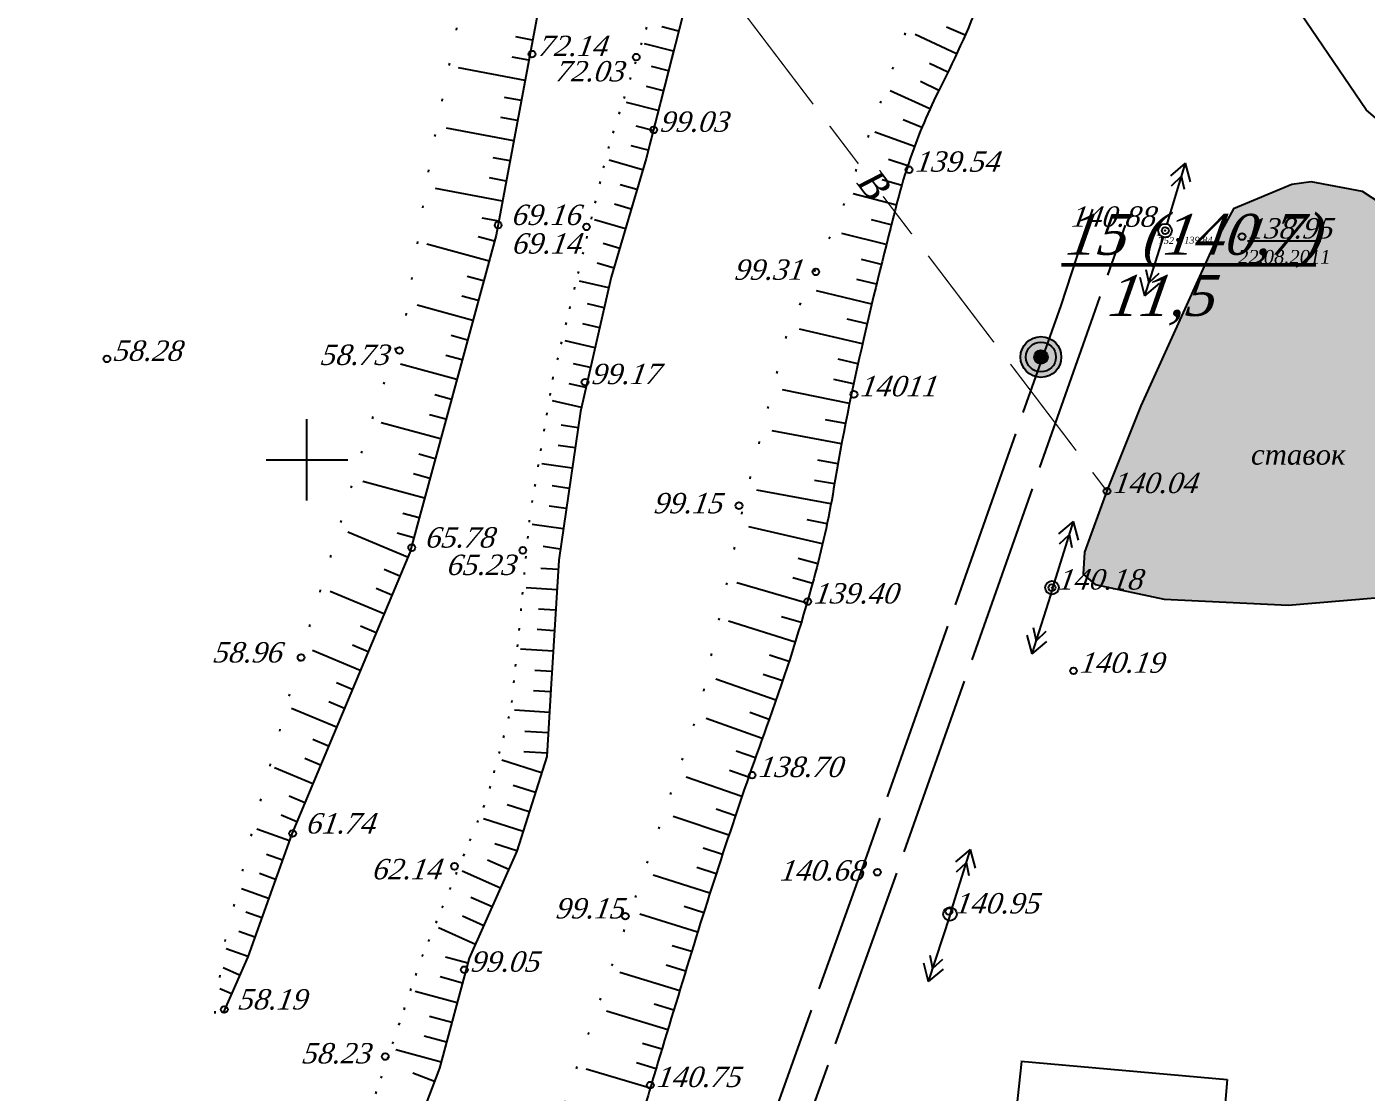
# Model space of a CAD drawing. Header units: millimetres. Extents: x 1400 to 7029, y -1119 to 1612.
# Drawn here: x 3238.3 to 3297.4, y 1324.9 to 1371.9 of the extents above; entities that cross this region are included whole.
import ezdxf
from ezdxf.enums import TextEntityAlignment as Align

# ---------------------------------------------------------------- set-up
doc = ezdxf.new("R2010")
doc.units = ezdxf.units.MM
doc.set_wipeout_variables(frame=1)
for name, pattern in [('ADOT1', [1.6, 0.1, -1.5]), ('AHIDDEN2', [3, 1.5, -1.5]), ('AHIDDEN5', [9, 8, -1])]:
    doc.linetypes.add(name, pattern=pattern)
for name, color, linetype in [('01_Горизонт_58', 7, 'Continuous'), ('01_Горизонт_72', 7, 'Continuous'), ('01_Горизонт_86', 7, 'Continuous'), ('01_Завод', 7, 'Continuous'), ('02_Горизонт_100', 7, 'Continuous'), ('02_Горизонт_112', 7, 'Continuous'), ('NOMERA', 7, 'Continuous'), ('авт_дор', 7, 'Continuous'), ('ВЫСОТЫ', 7, 'Continuous'), ('кресты', 7, 'Continuous'), ('НАДЗЕМКА', 7, 'Continuous'), ('НОМЕРА', 7, 'Continuous'), ('ПИКЕТЫ', 7, 'Continuous'), ('РАСТИТ', 7, 'Continuous'), ('РЕЛЬЕФ', 7, 'Continuous'), ('Скважины', 7, 'Continuous'), ('СІТУАЦІЯ', 7, 'Continuous'), ('ТОЧКИ', 7, 'Continuous'), ('ТРУБОПР', 7, 'Continuous')]:
    doc.layers.add(name, color=color, linetype=linetype)
doc.styles.add('grad', font='timesi.ttf')
doc.styles.add('russ', font='timesi.ttf')
doc.styles.add('universw', font='timesi.ttf', dxfattribs={"oblique": 10})

# ---------------------------------------------------------------- blocks, each defined once
blk = doc.blocks.new('A$C29341465')
at = {"color": 0, "linetype": 'ByBlock', "lineweight": -2}
for p, q in [((0.5, 1.25), (0, 1.25)), ((1.24, 2), (1.24, 2.5)), ((1.24, 0.5), (1.24, 0)), ((2, 1.25), (2.5, 1.25))]:
    blk.add_line(p, q, dxfattribs=at)
blk.add_circle((1.24, 1.25), 0.75, dxfattribs=at)
blk = doc.blocks.new('point_s')
at = {"color": 0, "xscale": 0.2, "yscale": 0.2, "zscale": 0.2}
blk.add_blockref('A$C29341465', (-0.25, -0.25), dxfattribs=at)
at = {"layer": 'NOMERA', "color": 1, "style": 'russ'}
blk.add_attdef('NN', text='', height=1, dxfattribs=at).set_placement((-2.16, 0.35), align=Align.BOTTOM_CENTER)
at = {"layer": 'ВЫСОТЫ', "color": 1, "style": 'russ'}
blk.add_attdef('H_VER', (0.88, -0.52), '', height=1, dxfattribs=at)
at = {"layer": 'ВЫСОТЫ', "color": 0, "style": 'russ'}
blk.add_attdef('H_ZEM', (1.19, -1.98), '', height=1, dxfattribs=at)
at = {"layer": 'НОМЕРА', "color": 1, "linetype": 'Continuous', "style": 'russ'}
blk.add_attdef('NAZV', text='', height=1, dxfattribs=at).set_placement((-0.62, -0.07), align=Align.MIDDLE_RIGHT)
at = {"layer": 'ТОЧКИ', "style": 'russ'}
for tag, p in [('T_ST--T_OR', (-0.02, -4.67)), ('H_ST-I-Z', (-0.02, -7.21)), ('S-G_UG-V_UG-V', (0.02, -9.54))]:
    blk.add_attdef(tag, text='', height=1, dxfattribs=at).set_placement(p, align=Align.CENTER)
blk = doc.blocks.new('108')
at = {"color": 0, "linetype": 'Continuous', "lineweight": 0}
blk.add_wipeout([(0.506, -0.115), (0.515, -0.061), (0.519, -0.007), (0.517, 0.047), (0.509, 0.101), (0.496, 0.154), (0.477, 0.205), (0.453, 0.253), (0.424, 0.299), (0.39, 0.342), (0.352, 0.381), (0.31, 0.416), (0.265, 0.446), (0.217, 0.471), (0.166, 0.491), (0.114, 0.506), (0.06, 0.515), (0.006, 0.519), (-0.048, 0.517), (-0.102, 0.509), (-0.155, 0.496), (-0.206, 0.477), (-0.255, 0.453), (-0.301, 0.424), (-0.343, 0.39), (-0.382, 0.352), (-0.417, 0.31), (-0.447, 0.265), (-0.472, 0.217), (-0.493, 0.166), (-0.507, 0.114), (-0.517, 0.06), (-0.52, 0.006), (-0.518, -0.048), (-0.51, -0.102), (-0.497, -0.155), (-0.478, -0.206), (-0.454, -0.255), (-0.425, -0.301), (-0.391, -0.343), (-0.353, -0.382), (-0.311, -0.417), (-0.266, -0.447), (-0.218, -0.472), (-0.167, -0.493), (-0.115, -0.507), (-0.061, -0.517), (-0.007, -0.52), (0.047, -0.518), (0.101, -0.51), (0.154, -0.497), (0.205, -0.478), (0.253, -0.454), (0.299, -0.425), (0.342, -0.391), (0.381, -0.353), (0.416, -0.311), (0.446, -0.266), (0.471, -0.218), (0.492, -0.167)], dxfattribs=at)
at = {"linetype": 'Continuous'}
h = blk.add_hatch(color=0, dxfattribs=at)
edge = h.paths.add_edge_path()
edge.add_arc((0, 0), 0.0196, 0, 360)
at = {"color": 0, "linetype": 'Continuous'}
for radius in [0.5, 0.0196]:
    blk.add_circle((0, 0), radius, dxfattribs=at)
blk = doc.blocks.new('115_3')
at = {"color": 0, "linetype": 'Continuous'}
for p, q in [((0, 0), (5.1, 0)), ((3.223, 0.492), (4.098, 0)), ((3.223, -0.492), (4.098, 0)), ((3.907, 0.759), (5.1, 0)), ((3.907, -0.759), (5.1, 0))]:
    blk.add_line(p, q, dxfattribs=at)
blk = doc.blocks.new('A$C1A8735D8')
at = {"layer": 'СІТУАЦІЯ'}
for p, q in [((0, 2.66), (1.16, 13.58)), ((1.03, 13.59), (31.4, 10.93)), ((31.4, 10.93), (30.45, 0)), ((30.45, 0), (0, 2.66))]:
    blk.add_line(p, q, dxfattribs=at)

msp = doc.modelspace()

# ---------------------------------------------------------------- hatches: boundary and pattern name
at = {"layer": 'Скважины', "linetype": 'Continuous', "lineweight": 50}
msp.add_hatch(color=4, dxfattribs=at).paths.add_polyline_path([(3294.1477, 1364.9842), (3291.5676, 1363.9095), (3290.7076, 1362.3511), (3287.4826, 1355.2041), (3285.9768, 1351.456), (3284.9824, 1348.7423), (3284.9287, 1347.775), (3285.4662, 1347.3182), (3288.5031, 1346.6734), (3293.9857, 1346.4047), (3299.0383, 1346.8346), (3302.196, 1347.4813), (3305.2061, 1348.3949), (3305.8242, 1348.5829), (3306.4155, 1357.8257), (3305.311, 1359.0844), (3302.7743, 1361.0617), (3297.2709, 1364.6723), (3294.9921, 1365.1022)])
at = {"layer": 'Скважины', "linetype": 'Continuous'}
for color, points in [(0, [(3283.9648, 1357.3663, 1), (3282.1648, 1357.3663, 1)]), (7, [(3283.3648, 1357.3663, 1), (3282.7648, 1357.3663, 1)])]:
    msp.add_hatch(color=color, dxfattribs=at).paths.add_polyline_path(points)

# ---------------------------------------------------------------- linework, layer by layer
at = {"color": 5, "linetype": 'Continuous', "const_width": 0.06, "flags": 128}
for points in [[(3270.1071, 1372.3497), (3273.0094, 1368.5266)], [(3273.735, 1367.5708), (3275.0047, 1365.8981)], [(3276.0931, 1364.4645), (3277.3629, 1362.7918)]]:
    msp.add_lwpolyline(points, dxfattribs=at)
at = {"layer": '01_Горизонт_58', "color": 0, "linetype": 'Continuous'}
for p, q in [((3260.6199, 1371.3609), (3259.8827, 1371.499)), ((3266.8388, 1370.8746), (3265.5622, 1371.2014)), ((3260.4534, 1370.4719), (3259.7162, 1370.61)), ((3260.2868, 1369.5828), (3257.3473, 1370.1335)), ((3266.6148, 1369.9995), (3265.8701, 1370.1901)), ((3266.3908, 1369.1243), (3265.6461, 1369.3149)), ((3260.1202, 1368.6937), (3259.3831, 1368.8318)), ((3266.1668, 1368.2491), (3264.7608, 1368.609)), ((3259.7871, 1366.9156), (3256.8098, 1367.4734)), ((3259.9537, 1367.8047), (3259.2165, 1367.9428)), ((3265.9427, 1367.3739), (3265.198, 1367.5646)), ((3265.7187, 1366.4988), (3264.974, 1366.6894)), ((3259.6206, 1366.0266), (3258.8834, 1366.1647)), ((3265.4776, 1365.6283), (3263.9985, 1366.0598)), ((3259.454, 1365.1375), (3258.7168, 1365.2756)), ((3259.2874, 1364.2484), (3256.3349, 1364.8016)), ((3265.2245, 1364.761), (3264.4853, 1364.9767)), ((3264.9715, 1363.8938), (3264.2323, 1364.1095)), ((3259.1209, 1363.3594), (3258.3837, 1363.4975)), ((3264.7185, 1363.0266), (3263.3517, 1363.4254)), ((3258.6943, 1361.6027), (3255.9477, 1362.3509)), ((3258.932, 1362.4754), (3258.2084, 1362.6726)), ((3264.4654, 1362.1594), (3263.7262, 1362.3751)), ((3264.2124, 1361.2921), (3263.4731, 1361.5078)), ((3258.4566, 1360.73), (3257.7329, 1360.9271)), ((3263.9864, 1360.4179), (3262.6897, 1360.7158)), ((3258.2188, 1359.8573), (3257.4952, 1360.0544)), ((3257.9811, 1358.9845), (3255.5242, 1359.6538)), ((3263.7841, 1359.5374), (3263.036, 1359.7093)), ((3263.5818, 1358.657), (3262.8337, 1358.8288)), ((3257.7433, 1358.1118), (3257.0197, 1358.3089)), ((3263.3795, 1357.7765), (3262.0588, 1358.0799)), ((3257.5056, 1357.2391), (3256.782, 1357.4362)), ((3257.2679, 1356.3664), (3254.7818, 1357.0436)), ((3263.1772, 1356.8961), (3262.4291, 1357.0679)), ((3257.0301, 1355.4936), (3256.3065, 1355.6908)), ((3262.9749, 1356.0156), (3262.2269, 1356.1875)), ((3262.7726, 1355.1351), (3261.4901, 1355.4298)), ((3256.5546, 1353.7482), (3253.9315, 1354.4628)), ((3256.7924, 1354.6209), (3256.0688, 1354.818)), ((3262.6271, 1354.244), (3261.8717, 1354.3549)), ((3262.496, 1353.3502), (3261.7406, 1353.461)), ((3256.3169, 1352.8755), (3255.5933, 1353.0726)), ((3256.0792, 1352.0028), (3255.3555, 1352.1999)), ((3262.3649, 1352.4564), (3261.028, 1352.6525)), ((3255.8414, 1351.13), (3253.1242, 1351.8702)), ((3262.2337, 1351.5626), (3261.4783, 1351.6734)), ((3255.6037, 1350.2573), (3254.8801, 1350.4544)), ((3262.1026, 1350.6687), (3261.3472, 1350.7796)), ((3261.9714, 1349.7749), (3260.6045, 1349.9755)), ((3255.0994, 1348.5218), (3252.4537, 1349.629)), ((3255.3659, 1349.3846), (3254.6423, 1349.5817)), ((3261.8403, 1348.8811), (3261.0849, 1348.9919)), ((3254.7501, 1347.6874), (3254.0583, 1347.9769)), ((3261.7434, 1347.9837), (3260.9863, 1348.0303)), ((3254.0517, 1346.0186), (3251.6739, 1347.0137)), ((3254.4009, 1346.853), (3253.7091, 1347.1425)), ((3261.6879, 1347.082), (3260.3367, 1347.1652)), ((3261.6324, 1346.1804), (3260.8753, 1346.227)), ((3253.7025, 1345.1842), (3253.0107, 1345.4737)), ((3261.5768, 1345.2787), (3260.8198, 1345.3253)), ((3253.0041, 1343.5154), (3250.8954, 1344.3979)), ((3253.3533, 1344.3498), (3252.6615, 1344.6393)), ((3261.5213, 1344.377), (3260.0863, 1344.4653)), ((3261.4658, 1343.4753), (3260.7087, 1343.5219)), ((3252.6549, 1342.681), (3251.963, 1342.9705)), ((3252.3057, 1341.8466), (3251.6138, 1342.1361)), ((3261.4107, 1342.5736), (3260.6536, 1342.6181)), ((3251.9565, 1341.0122), (3249.9726, 1341.8425)), ((3261.3576, 1341.6718), (3259.8154, 1341.7625)), ((3251.6073, 1340.1778), (3250.9154, 1340.4673)), ((3261.3045, 1340.7699), (3260.2799, 1340.8302)), ((3261.2515, 1339.8681), (3260.2268, 1339.9284)), ((3250.9088, 1338.509), (3249.213, 1339.2187)), ((3251.258, 1339.3434), (3250.5662, 1339.6329)), ((3261.0142, 1339.0002), (3259.259, 1339.5542)), ((3250.5596, 1337.6746), (3249.8678, 1337.9642)), ((3260.7423, 1338.1387), (3259.7629, 1338.4478)), ((3260.4704, 1337.2772), (3259.491, 1337.5863)), ((3250.2104, 1336.8402), (3249.5186, 1337.1298)), ((3260.1985, 1336.4157), (3258.4505, 1336.9674)), ((3249.8769, 1335.9997), (3248.4422, 1336.5146)), ((3259.9266, 1335.5542), (3258.9472, 1335.8633)), ((3249.5713, 1335.1484), (3248.8654, 1335.4017)), ((3259.561, 1334.7282), (3258.6291, 1335.1425)), ((3249.2657, 1334.297), (3248.5598, 1334.5504)), ((3259.194, 1333.9027), (3257.5026, 1334.6547)), ((3248.9602, 1333.4457), (3247.7602, 1333.8764)), ((3258.827, 1333.0772), (3257.8951, 1333.4916)), ((3248.6546, 1332.5943), (3247.9487, 1332.8477)), ((3258.46, 1332.2518), (3257.5281, 1332.6661)), ((3248.3491, 1331.743), (3247.6431, 1331.9963)), ((3258.093, 1331.4263), (3256.4647, 1332.1502)), ((3248.0435, 1330.8916), (3247.0932, 1331.2327)), ((3257.7598, 1330.5888), (3256.767, 1330.8572)), ((3247.681, 1330.0629), (3246.9523, 1330.3826)), ((3257.524, 1329.7167), (3256.5312, 1329.9851)), ((3247.3177, 1329.2346), (3246.8014, 1329.461)), ((3257.2882, 1328.8446), (3255.4306, 1329.3469)), ((3257.0524, 1327.9725), (3256.0596, 1328.241)), ((3256.8167, 1327.1005), (3255.8238, 1327.3689)), ((3256.5809, 1326.2284), (3254.5782, 1326.7699)), ((3256.2862, 1325.3754), (3255.3294, 1325.7399))]:
    msp.add_line(p, q, dxfattribs=at)
at = {"layer": '01_Горизонт_58', "color": 0, "linetype": 'ADOT1', "flags": 128}
msp.add_lwpolyline([(3246.5929, 1328.3785), (3247.0099, 1331.4339), (3248.3724, 1336.9337), (3249.9871, 1342.7861), (3250.5988, 1344.8693), (3253.1649, 1353.4763), (3255.0119, 1359.0825), (3256.1485, 1366.3209), (3257.5748, 1373.3798), (3259.1376, 1380.2633), (3262.4856, 1390.5925), (3263.6223, 1395.2052), (3264.4037, 1399.605), (3264.5457, 1403.0822), (3263.4104, 1406.5944), (3262.2738, 1409.362), (3262.7, 1410.8523), (3263.6946, 1412.2716), (3265.4705, 1413.7618), (3265.9678, 1415.6069), (3264.547, 1416.9552), (3262.4869, 1417.381), (3260.0006, 1417.0972), (3253.8913, 1416.8133), (3252.3995, 1416.3875), (3247.2848, 1415.394), (3244.4259, 1414.6959), (3241.7264, 1415.6185), (3238.7428, 1418.2441), (3236.3986, 1421.2956), (3233.9122, 1426.405), (3232.2784, 1429.4565), (3226.986, 1438.9658), (3225.2101, 1441.8753), (3225.7071, 1447.0696)], dxfattribs=at)
at = {"layer": '01_Горизонт_58', "color": 0, "linetype": 'Continuous', "flags": 128}
for points in [[(3265.9243, 1406.0886), (3267.115, 1404.396), (3267.8959, 1401.7792), (3267.7127, 1399.9493), (3262.5847, 1380.43), (3261.5593, 1376.3754), (3259.0065, 1362.7488), (3255.1898, 1348.7378), (3249.9865, 1336.3052), (3248.0387, 1330.8784), (3246.9543, 1328.4062)], [(3266.8388, 1370.8746), (3265.6265, 1366.1387), (3264.094, 1360.8862), (3262.7318, 1354.9574), (3261.7685, 1348.3918), (3261.4182, 1342.7016), (3261.243, 1339.7251), (3259.9224, 1335.541), (3257.8206, 1330.8138), (3256.507, 1325.9552), (3253.8803, 1319.0587), (3252.5229, 1313.8938), (3249.1982, 1301.6271), (3247.9827, 1294.503), (3247.4792, 1291.3467)]]:
    msp.add_lwpolyline(points, dxfattribs=at)
at = {"layer": '01_Горизонт_58', "linetype": 'ADOT1', "flags": 128}
msp.add_lwpolyline([(3265.4218, 1371.2424), (3263.9317, 1366.5134), (3261.5166, 1356.4688), (3260.4815, 1350.304), (3260.0035, 1345.232), (3259.6585, 1341.8263), (3258.5803, 1337.8171), (3255.6974, 1330.804), (3251.9712, 1319.7678), (3247.1993, 1305.9439), (3245.6713, 1301.4228), (3243.1961, 1293.1523), (3242.9248, 1292.1991)], dxfattribs=at)
at = {"layer": '01_Горизонт_58', "color": 7, "linetype": 'Continuous'}
for centre in [(3260.5906, 1370.7423), (3265.1926, 1370.6122), (3265.9615, 1367.3971), (3259.0963, 1363.1955), (3262.9972, 1363.1107), (3262.9972, 1363.1107), (3241.8194, 1357.282), (3254.7343, 1357.6545), (3262.9335, 1356.2539), (3255.2803, 1348.9485), (3260.1852, 1348.8298), (3260.1852, 1348.8298), (3250.3933, 1344.0945), (3250.0213, 1336.3215), (3257.1684, 1334.8729), (3257.1684, 1334.8729), (3257.6025, 1330.3042), (3247.0033, 1328.5485), (3254.1089, 1326.4704), (3254.1089, 1326.4704)]:
    msp.add_circle(centre, 0.15, dxfattribs=at)
at = {"layer": '01_Горизонт_72', "color": 0, "linetype": 'Continuous'}
for p, q in [((3267.0629, 1371.7498), (3266.3182, 1371.9404)), ((3266.8388, 1370.8746), (3265.5622, 1371.2014)), ((3266.6148, 1369.9995), (3265.8701, 1370.1901)), ((3266.3908, 1369.1243), (3265.6461, 1369.3149)), ((3266.1668, 1368.2491), (3264.7608, 1368.609)), ((3265.9427, 1367.3739), (3265.198, 1367.5646)), ((3265.7187, 1366.4988), (3264.974, 1366.6894)), ((3265.4776, 1365.6283), (3263.9985, 1366.0598)), ((3265.2245, 1364.761), (3264.4853, 1364.9767)), ((3264.9715, 1363.8938), (3264.2323, 1364.1095)), ((3264.7185, 1363.0266), (3263.3517, 1363.4254)), ((3264.4654, 1362.1594), (3263.7262, 1362.3751)), ((3264.2124, 1361.2921), (3263.4731, 1361.5078)), ((3263.9864, 1360.4179), (3262.6897, 1360.7158)), ((3263.7841, 1359.5374), (3263.036, 1359.7093)), ((3263.5818, 1358.657), (3262.8337, 1358.8288)), ((3263.3795, 1357.7765), (3262.0588, 1358.0799)), ((3263.1772, 1356.8961), (3262.4291, 1357.0679)), ((3262.9749, 1356.0156), (3262.2269, 1356.1875)), ((3262.7726, 1355.1351), (3261.4901, 1355.4298)), ((3262.6271, 1354.244), (3261.8717, 1354.3549)), ((3262.496, 1353.3502), (3261.7406, 1353.461)), ((3262.3649, 1352.4564), (3261.028, 1352.6525)), ((3262.2337, 1351.5626), (3261.4783, 1351.6734)), ((3262.1026, 1350.6687), (3261.3472, 1350.7796)), ((3261.9714, 1349.7749), (3260.6045, 1349.9755)), ((3261.8403, 1348.8811), (3261.0849, 1348.9919)), ((3261.7434, 1347.9837), (3260.9863, 1348.0303)), ((3261.6879, 1347.082), (3260.3367, 1347.1652)), ((3261.6324, 1346.1804), (3260.8753, 1346.227)), ((3261.5768, 1345.2787), (3260.8198, 1345.3253)), ((3261.5213, 1344.377), (3260.0863, 1344.4653)), ((3261.4658, 1343.4753), (3260.7087, 1343.5219)), ((3261.4107, 1342.5736), (3260.6536, 1342.6181)), ((3261.3576, 1341.6718), (3259.8154, 1341.7625)), ((3261.3045, 1340.7699), (3260.2799, 1340.8302)), ((3261.2515, 1339.8681), (3260.2268, 1339.9284)), ((3261.0142, 1339.0002), (3259.259, 1339.5542)), ((3260.7423, 1338.1387), (3259.7629, 1338.4478)), ((3260.4704, 1337.2772), (3259.491, 1337.5863)), ((3260.1985, 1336.4157), (3258.4505, 1336.9674)), ((3259.9266, 1335.5542), (3258.9472, 1335.8633)), ((3259.561, 1334.7282), (3258.6291, 1335.1425)), ((3259.194, 1333.9027), (3257.5026, 1334.6547)), ((3258.827, 1333.0772), (3257.8951, 1333.4916)), ((3258.46, 1332.2518), (3257.5281, 1332.6661)), ((3258.093, 1331.4263), (3256.4647, 1332.1502)), ((3257.7598, 1330.5888), (3256.767, 1330.8572)), ((3257.524, 1329.7167), (3256.5312, 1329.9851)), ((3257.2882, 1328.8446), (3255.4306, 1329.3469)), ((3257.0524, 1327.9725), (3256.0596, 1328.241)), ((3256.8167, 1327.1005), (3255.8238, 1327.3689)), ((3256.5809, 1326.2284), (3254.5782, 1326.7699)), ((3256.2862, 1325.3754), (3255.3294, 1325.7399))]:
    msp.add_line(p, q, dxfattribs=at)
at = {"layer": '01_Горизонт_72', "linetype": 'ADOT1', "flags": 128}
msp.add_lwpolyline([(3274.7755, 1394.0224), (3273.8826, 1390.4186), (3271.9284, 1385.7877), (3269.9691, 1382.1459), (3267.8559, 1378.1798), (3265.5702, 1371.7132), (3263.9317, 1366.5134), (3261.5166, 1356.4688), (3260.4815, 1350.304), (3260.0035, 1345.232), (3259.6585, 1341.8263), (3258.5803, 1337.8171), (3255.6974, 1330.804), (3251.9712, 1319.7678), (3247.1993, 1305.9439), (3245.6713, 1301.4228), (3243.1961, 1293.1523), (3242.9248, 1292.1991)], dxfattribs=at)
at = {"layer": '01_Горизонт_72', "color": 0, "linetype": 'Continuous', "flags": 128}
msp.add_lwpolyline([(3277.1865, 1392.8217), (3275.2599, 1388.1383), (3273.8587, 1385.2932), (3272.0196, 1382.9733), (3269.3048, 1377.6333), (3267.2468, 1372.4683), (3265.6265, 1366.1387), (3264.094, 1360.8862), (3262.7318, 1354.9574), (3261.7685, 1348.3918), (3261.4182, 1342.7016), (3261.243, 1339.7251), (3259.9224, 1335.541), (3257.8206, 1330.8138), (3256.507, 1325.9552), (3253.8803, 1319.0587), (3252.5229, 1313.8938), (3249.1982, 1301.6271), (3247.9827, 1294.503), (3247.4792, 1291.3467)], dxfattribs=at)
at = {"layer": '01_Горизонт_72', "color": 7, "linetype": 'Continuous'}
for centre in [(3265.1926, 1370.6122), (3265.9615, 1367.3971), (3262.9972, 1363.1107), (3262.9335, 1356.2539), (3260.1852, 1348.8298), (3257.1684, 1334.8729), (3257.6025, 1330.3042), (3254.1089, 1326.4704)]:
    msp.add_circle(centre, 0.15, dxfattribs=at)
at = {"layer": '01_Горизонт_86', "color": 0, "linetype": 'Continuous'}
for p, q in [((3267.0629, 1371.7498), (3266.3182, 1371.9404)), ((3266.8388, 1370.8746), (3265.5622, 1371.2014)), ((3266.6148, 1369.9995), (3265.8701, 1370.1901)), ((3266.3908, 1369.1243), (3265.6461, 1369.3149)), ((3266.1668, 1368.2491), (3264.7608, 1368.609)), ((3265.9427, 1367.3739), (3265.198, 1367.5646)), ((3265.7187, 1366.4988), (3264.974, 1366.6894)), ((3265.4776, 1365.6283), (3263.9985, 1366.0598)), ((3265.2245, 1364.761), (3264.4853, 1364.9767)), ((3264.9715, 1363.8938), (3264.2323, 1364.1095)), ((3264.7185, 1363.0266), (3263.3517, 1363.4254)), ((3264.4654, 1362.1594), (3263.7262, 1362.3751)), ((3264.2124, 1361.2921), (3263.4731, 1361.5078)), ((3263.9864, 1360.4179), (3262.6897, 1360.7158)), ((3263.7841, 1359.5374), (3263.036, 1359.7093)), ((3263.5818, 1358.657), (3262.8337, 1358.8288)), ((3263.3795, 1357.7765), (3262.0588, 1358.0799)), ((3263.1772, 1356.8961), (3262.4291, 1357.0679)), ((3262.9749, 1356.0156), (3262.2269, 1356.1875)), ((3262.7726, 1355.1351), (3261.4901, 1355.4298)), ((3262.6271, 1354.244), (3261.8717, 1354.3549)), ((3262.496, 1353.3502), (3261.7406, 1353.461)), ((3262.3649, 1352.4564), (3261.028, 1352.6525)), ((3262.2337, 1351.5626), (3261.4783, 1351.6734)), ((3262.1026, 1350.6687), (3261.3472, 1350.7796)), ((3261.9714, 1349.7749), (3260.6045, 1349.9755)), ((3261.8403, 1348.8811), (3261.0849, 1348.9919)), ((3261.7434, 1347.9837), (3260.9863, 1348.0303)), ((3261.6879, 1347.082), (3260.3367, 1347.1652)), ((3261.6324, 1346.1804), (3260.8753, 1346.227)), ((3261.5768, 1345.2787), (3260.8198, 1345.3253)), ((3261.5213, 1344.377), (3260.0863, 1344.4653)), ((3261.4658, 1343.4753), (3260.7087, 1343.5219)), ((3261.4107, 1342.5736), (3260.6536, 1342.6181)), ((3261.3576, 1341.6718), (3259.8154, 1341.7625)), ((3261.3045, 1340.7699), (3260.2799, 1340.8302)), ((3261.2515, 1339.8681), (3260.2268, 1339.9284)), ((3261.0142, 1339.0002), (3259.259, 1339.5542)), ((3260.7423, 1338.1387), (3259.7629, 1338.4478)), ((3260.4704, 1337.2772), (3259.491, 1337.5863)), ((3260.1985, 1336.4157), (3258.4505, 1336.9674)), ((3259.9266, 1335.5542), (3258.9472, 1335.8633)), ((3259.561, 1334.7282), (3258.6291, 1335.1425)), ((3259.194, 1333.9027), (3257.5026, 1334.6547)), ((3258.827, 1333.0772), (3257.8951, 1333.4916)), ((3258.46, 1332.2518), (3257.5281, 1332.6661)), ((3258.093, 1331.4263), (3256.4647, 1332.1502)), ((3257.7598, 1330.5888), (3256.767, 1330.8572)), ((3257.524, 1329.7167), (3256.5312, 1329.9851)), ((3257.2882, 1328.8446), (3255.4306, 1329.3469)), ((3257.0524, 1327.9725), (3256.0596, 1328.241)), ((3256.8167, 1327.1005), (3255.8238, 1327.3689)), ((3256.5809, 1326.2284), (3254.5782, 1326.7699)), ((3256.2862, 1325.3754), (3255.3294, 1325.7399))]:
    msp.add_line(p, q, dxfattribs=at)
at = {"layer": '01_Горизонт_86', "linetype": 'ADOT1', "flags": 128}
msp.add_lwpolyline([(3274.7755, 1394.0224), (3273.8826, 1390.4186), (3271.9284, 1385.7877), (3269.9691, 1382.1459), (3267.8559, 1378.1798), (3265.5702, 1371.7132), (3263.9317, 1366.5134), (3261.5166, 1356.4688), (3260.4815, 1350.304), (3260.0035, 1345.232), (3259.6585, 1341.8263), (3258.5803, 1337.8171), (3255.6974, 1330.804), (3251.9712, 1319.7678), (3247.1993, 1305.9439), (3245.6713, 1301.4228), (3243.1961, 1293.1523), (3242.9248, 1292.1991)], dxfattribs=at)
at = {"layer": '01_Горизонт_86', "color": 0, "linetype": 'Continuous', "flags": 128}
msp.add_lwpolyline([(3277.1865, 1392.8217), (3275.2599, 1388.1383), (3273.8587, 1385.2932), (3272.0196, 1382.9733), (3269.3048, 1377.6333), (3267.2468, 1372.4683), (3265.6265, 1366.1387), (3264.094, 1360.8862), (3262.7318, 1354.9574), (3261.7685, 1348.3918), (3261.4182, 1342.7016), (3261.243, 1339.7251), (3259.9224, 1335.541), (3257.8206, 1330.8138), (3256.507, 1325.9552), (3253.8803, 1319.0587), (3252.5229, 1313.8938), (3249.1982, 1301.6271), (3247.9827, 1294.503), (3247.4792, 1291.3467)], dxfattribs=at)
at = {"layer": '01_Горизонт_86', "color": 7, "linetype": 'Continuous'}
for centre in [(3265.1926, 1370.6122), (3265.9615, 1367.3971), (3262.9972, 1363.1107), (3262.9335, 1356.2539), (3260.1852, 1348.8298), (3257.1684, 1334.8729), (3257.6025, 1330.3042), (3254.1089, 1326.4704)]:
    msp.add_circle(centre, 0.15, dxfattribs=at)
at = {"layer": '01_Завод', "color": 250, "linetype": 'Continuous', "flags": 128}
msp.add_lwpolyline([(3365.6788, 1313.354), (3364.2561, 1313.5182), (3365.1018, 1341.2335), (3356.1311, 1345.4172), (3352.2837, 1346.6028), (3340.0252, 1348.7366), (3327.1826, 1350.9721), (3314.5053, 1356.8349), (3299.9489, 1366.1175), (3297.4235, 1368.2822), (3292.3823, 1375.715)], dxfattribs=at)
at = {"layer": '02_Горизонт_100', "color": 0, "linetype": 'Continuous'}
for p, q in [((3279.3428, 1370.7542), (3277.5045, 1371.6067)), ((3279.714, 1371.5751), (3278.8904, 1371.938)), ((3278.9558, 1369.9405), (3278.1468, 1370.3348)), ((3278.5538, 1369.1341), (3277.749, 1369.5369)), ((3278.1654, 1368.3212), (3276.4011, 1369.125)), ((3277.8069, 1367.4946), (3276.9748, 1367.8376)), ((3277.4789, 1366.6555), (3275.7369, 1367.3)), ((3277.1817, 1365.805), (3276.3269, 1366.0864)), ((3276.9154, 1364.9443), (3276.0509, 1365.1948)), ((3276.6796, 1364.0747), (3274.7677, 1364.5672)), ((3276.4564, 1363.2018), (3275.5841, 1363.4232)), ((3276.2363, 1362.328), (3274.2703, 1362.8195)), ((3276.0194, 1361.4535), (3275.1455, 1361.6687)), ((3275.8056, 1360.5783), (3274.9309, 1360.7902)), ((3275.5949, 1359.7022), (3273.1487, 1360.2858)), ((3275.1832, 1357.9479), (3272.3972, 1358.5884)), ((3275.3874, 1358.8254), (3274.5113, 1359.0311)), ((3274.9849, 1357.0689), (3274.1062, 1357.2634)), ((3274.7939, 1356.1884), (3273.9136, 1356.3756)), ((3274.6102, 1355.3063), (3271.6536, 1355.9096)), ((3274.4337, 1354.4228), (3273.5504, 1354.5955)), ((3274.2644, 1353.5378), (3271.195, 1354.1117)), ((3274.1025, 1352.6515), (3273.2165, 1352.8096)), ((3273.9478, 1351.7638), (3273.0606, 1351.9147)), ((3273.7927, 1350.8763), (3270.525, 1351.4822)), ((3273.4246, 1349.1124), (3270.1661, 1349.8693)), ((3273.6186, 1349.9923), (3272.7375, 1350.1762)), ((3273.2109, 1348.2372), (3272.339, 1348.4604)), ((3272.7324, 1346.4999), (3269.6322, 1347.3962)), ((3272.9778, 1347.3668), (3272.1106, 1347.6073)), ((3272.2129, 1344.7744), (3269.2653, 1345.6972)), ((3272.4774, 1345.6357), (3271.6156, 1345.8952)), ((3271.939, 1343.916), (3271.0831, 1344.1944)), ((3271.6557, 1343.0607), (3270.8029, 1343.3484)), ((3271.363, 1342.2086), (3268.7118, 1343.1356)), ((3271.0609, 1341.3597), (3270.2147, 1341.6661)), ((3270.756, 1340.5119), (3268.2812, 1341.3962)), ((3270.4546, 1339.6628), (3269.6058, 1339.962)), ((3270.1568, 1338.8124), (3269.3068, 1339.108)), ((3269.8627, 1337.9608), (3267.4036, 1338.8042)), ((3269.5721, 1337.1079), (3268.7196, 1337.3963)), ((3269.2852, 1336.2538), (3266.8186, 1337.0765)), ((3269.002, 1335.3984), (3268.147, 1335.6796)), ((3268.4463, 1333.6842), (3265.941, 1334.4846)), ((3268.7223, 1334.5419), (3267.8662, 1334.8194)), ((3267.9052, 1331.9654), (3265.3536, 1332.7567)), ((3268.1739, 1332.8254), (3267.3155, 1333.0956)), ((3267.64, 1331.1043), (3266.7796, 1331.3683)), ((3267.376, 1330.2428), (3266.5154, 1330.5061)), ((3267.1128, 1329.3811), (3264.467, 1330.1883)), ((3266.5883, 1327.6571), (3263.8771, 1328.4795)), ((3266.8502, 1328.5192), (3265.9892, 1328.7811)), ((3266.3271, 1326.7948), (3265.4657, 1327.0553)), ((3266.0667, 1325.9322), (3265.2049, 1326.1916)), ((3265.8081, 1325.0691), (3262.99, 1325.9097))]:
    msp.add_line(p, q, dxfattribs=at)
at = {"layer": '02_Горизонт_100', "color": 7, "linetype": 'Continuous'}
for centre in [(3277.2412, 1365.6353), (3273.1254, 1361.1245), (3274.8077, 1355.7168), (3269.7316, 1350.8029), (3272.7682, 1346.5652), (3270.3141, 1338.9021), (3264.7121, 1332.6721), (3265.8148, 1325.2106)]:
    msp.add_circle(centre, 0.15, dxfattribs=at)
at = {"layer": '02_Горизонт_112', "color": 0, "linetype": 'Continuous'}
for p, q in [((3279.3428, 1370.7542), (3277.5045, 1371.6067)), ((3279.714, 1371.5751), (3278.8904, 1371.938)), ((3278.9558, 1369.9405), (3278.1468, 1370.3348)), ((3278.5538, 1369.1341), (3277.749, 1369.5369)), ((3278.1654, 1368.3212), (3276.4011, 1369.125)), ((3277.8069, 1367.4946), (3276.9748, 1367.8376)), ((3277.4789, 1366.6555), (3275.7369, 1367.3)), ((3277.1817, 1365.805), (3276.3269, 1366.0864)), ((3276.9154, 1364.9443), (3276.0509, 1365.1948)), ((3276.6796, 1364.0747), (3274.7677, 1364.5672)), ((3276.4564, 1363.2018), (3275.5841, 1363.4232)), ((3276.2363, 1362.328), (3274.2703, 1362.8195)), ((3276.0194, 1361.4535), (3275.1455, 1361.6687)), ((3275.8056, 1360.5783), (3274.9309, 1360.7902)), ((3275.5949, 1359.7022), (3273.1487, 1360.2858)), ((3275.1832, 1357.9479), (3272.3972, 1358.5884)), ((3275.3874, 1358.8254), (3274.5113, 1359.0311)), ((3274.9849, 1357.0689), (3274.1062, 1357.2634)), ((3274.7939, 1356.1884), (3273.9136, 1356.3756)), ((3274.6102, 1355.3063), (3271.6536, 1355.9096)), ((3274.4337, 1354.4228), (3273.5504, 1354.5955)), ((3274.2644, 1353.5378), (3271.195, 1354.1117)), ((3274.1025, 1352.6515), (3273.2165, 1352.8096)), ((3273.9478, 1351.7638), (3273.0606, 1351.9147)), ((3273.7927, 1350.8763), (3270.525, 1351.4822)), ((3273.4246, 1349.1124), (3270.1661, 1349.8693)), ((3273.6186, 1349.9923), (3272.7375, 1350.1762)), ((3273.2109, 1348.2372), (3272.339, 1348.4604)), ((3272.7324, 1346.4999), (3269.6322, 1347.3962)), ((3272.9778, 1347.3668), (3272.1106, 1347.6073)), ((3272.2129, 1344.7744), (3269.2653, 1345.6972)), ((3272.4774, 1345.6357), (3271.6156, 1345.8952)), ((3271.939, 1343.916), (3271.0831, 1344.1944)), ((3271.6557, 1343.0607), (3270.8029, 1343.3484)), ((3271.363, 1342.2086), (3268.7118, 1343.1356)), ((3271.0609, 1341.3597), (3270.2147, 1341.6661)), ((3270.756, 1340.5119), (3268.2812, 1341.3962)), ((3270.4546, 1339.6628), (3269.6058, 1339.962)), ((3270.1568, 1338.8124), (3269.3068, 1339.108)), ((3269.8627, 1337.9608), (3267.4036, 1338.8042)), ((3269.5721, 1337.1079), (3268.7196, 1337.3963)), ((3269.2852, 1336.2538), (3266.8186, 1337.0765)), ((3269.002, 1335.3984), (3268.147, 1335.6796)), ((3268.4463, 1333.6842), (3265.941, 1334.4846)), ((3268.7223, 1334.5419), (3267.8662, 1334.8194)), ((3267.9052, 1331.9654), (3265.3536, 1332.7567)), ((3268.1739, 1332.8254), (3267.3155, 1333.0956)), ((3267.64, 1331.1043), (3266.7796, 1331.3683)), ((3267.376, 1330.2428), (3266.5154, 1330.5061)), ((3267.1128, 1329.3811), (3264.467, 1330.1883)), ((3266.5883, 1327.6571), (3263.8771, 1328.4795)), ((3266.8502, 1328.5192), (3265.9892, 1328.7811)), ((3266.3271, 1326.7948), (3265.4657, 1327.0553)), ((3266.0667, 1325.9322), (3265.2049, 1326.1916)), ((3265.8081, 1325.0691), (3262.99, 1325.9097))]:
    msp.add_line(p, q, dxfattribs=at)
at = {"layer": '02_Горизонт_112', "color": 7, "linetype": 'Continuous'}
for centre in [(3277.2412, 1365.6353), (3273.1254, 1361.1245), (3274.8077, 1355.7168), (3269.7316, 1350.8029), (3272.7682, 1346.5652), (3270.3141, 1338.9021), (3264.7121, 1332.6721), (3265.8148, 1325.2106)]:
    msp.add_circle(centre, 0.15, dxfattribs=at)
at = {"layer": 'кресты', "color": 3, "linetype": 'Continuous'}
for p, q in [((3250.6513, 1351.0275), (3250.6513, 1354.6275)), ((3248.8513, 1352.8275), (3252.4513, 1352.8275))]:
    msp.add_line(p, q, dxfattribs=at)
at = {"layer": 'НАДЗЕМКА', "color": 0, "linetype": 'Continuous'}
msp.add_lwpolyline([(3294.1477, 1364.9842), (3291.5676, 1363.9095), (3290.7076, 1362.3511), (3287.4826, 1355.2041), (3285.9768, 1351.456), (3284.9824, 1348.7423), (3284.9287, 1347.775), (3285.4662, 1347.3182), (3288.5031, 1346.6734), (3293.9857, 1346.4047), (3299.0383, 1346.8346), (3302.196, 1347.4813), (3305.2061, 1348.3949), (3305.8242, 1348.5829), (3306.4155, 1357.8257), (3305.311, 1359.0844), (3302.7743, 1361.0617), (3297.2709, 1364.6723), (3294.9921, 1365.1022)], close=True, dxfattribs=at)
at = {"layer": 'ПИКЕТЫ', "color": 7, "linetype": 'Continuous'}
for centre in [(3291.9433, 1362.6855), (3285.9793, 1351.4415), (3284.5015, 1343.5063), (3275.8423, 1334.6115)]:
    msp.add_circle(centre, 0.15, dxfattribs=at)
at = {"layer": 'РЕЛЬЕФ', "color": 0, "linetype": 'Continuous'}
msp.add_lwpolyline([(3292.1866, 1362.4935), (3295.423, 1362.4935)], dxfattribs=at)
at = {"layer": 'Скважины', "color": 0, "linetype": 'Continuous', "lineweight": 50}
msp.add_line((3283.9774, 1361.4387), (3295.1966, 1361.4367), dxfattribs=at)
at = {"layer": 'Скважины', "color": 0, "linetype": 'Continuous'}
for radius in [0.9, 0.66, 0.3]:
    msp.add_circle((3283.0648, 1357.3663), radius, dxfattribs=at)
at = {"layer": 'Скважины', "color": 7, "linetype": 'Continuous'}
for centre in [(3283.0697, 1357.3261), (3283.1948, 1357.3412)]:
    msp.add_circle(centre, 0.15, dxfattribs=at)
at = {"layer": 'Скважины', "color": 7}
msp.add_circle((3283.0697, 1357.3261), 0.15, dxfattribs=at)
at = {"layer": 'ТРУБОПР', "color": 5, "linetype": 'Continuous', "const_width": 0.06, "flags": 128}
for points in [[(3278.0884, 1361.836), (3280.9907, 1358.0129)], [(3281.7163, 1357.0571), (3284.6186, 1353.2339)], [(3285.3442, 1352.2781), (3285.9793, 1351.4415)]]:
    msp.add_lwpolyline(points, dxfattribs=at)

# ---------------------------------------------------------------- block references
at = {"color": 7, "linetype": 'Continuous', "xscale": 0.3, "yscale": 0.3, "zscale": 0.3}
msp.add_blockref('point_s', (3289.1293, 1362.5325), dxfattribs=at).add_auto_attribs({'NN': 'T52', 'H_VER': '139.84', 'NAZV': 'T52'})
at = {"layer": 'НАДЗЕМКА', "color": 7, "xscale": 0.6000000000000001, "yscale": 0.6000000000000001, "zscale": 0.6000000000000001}
for rotation in [73.28800000000001, 252.5263]:
    msp.add_blockref('115_3', (3288.5628, 1362.9935), dxfattribs=dict(at, rotation=rotation))
at = {"layer": 'НАДЗЕМКА', "color": 7, "linetype": 'Continuous', "xscale": 0.6, "yscale": 0.6, "zscale": 0.6}
msp.add_blockref('108', (3283.5523, 1347.1815), dxfattribs=at)
at = {"layer": 'СІТУАЦІЯ', "xscale": 0.3, "yscale": 0.3, "zscale": 0.3}
msp.add_blockref('A$C1A8735D8', (3281.8716, 1322.1851), dxfattribs=at)

# ---------------------------------------------------------------- texts
at = {"color": 5, "linetype": 'Continuous', "style": 'grad'}
msp.add_text('В', height=1.2, rotation=307.2035, dxfattribs=at).set_placement((3274.8896, 1365.0575))
at = {"layer": '01_Горизонт_58', "color": 7, "linetype": 'Continuous', "style": 'universw', "oblique": 10}
for s, p in [('72.14', (3260.8591, 1370.6556)), ('72.03', (3261.6154, 1369.5357)), ('99.03', (3266.23, 1367.3104)), ('69.16', (3259.6963, 1363.1955)), ('69.14', (3259.7134, 1361.9319)), ('58.28', (3242.0879, 1357.1954)), ('58.73', (3251.2371, 1357.0141)), ('99.17', (3263.202, 1356.1673)), ('65.78', (3255.8803, 1348.9485)), ('65.78', (3255.8803, 1348.9485)), ('65.23', (3256.8276, 1347.738)), ('58.96', (3246.4975, 1343.8736)), ('61.74', (3250.6213, 1336.3215)), ('62.14', (3253.5381, 1334.2991)), ('58.19', (3247.6033, 1328.5485)), ('58.23', (3250.4218, 1326.1665))]:
    msp.add_text(s, height=0.9, dxfattribs=at).set_placement(p)
at = {"layer": '01_Горизонт_72', "color": 7, "linetype": 'Continuous', "style": 'universw', "oblique": 10}
for s, p in [('72.03', (3261.6154, 1369.5357)), ('99.03', (3266.23, 1367.3104)), ('69.14', (3259.7134, 1361.9319)), ('99.17', (3263.202, 1356.1673)), ('65.23', (3256.8276, 1347.738)), ('62.14', (3253.5381, 1334.2991)), ('58.23', (3250.4218, 1326.1665))]:
    msp.add_text(s, height=0.9, dxfattribs=at).set_placement(p)
at = {"layer": '01_Горизонт_86', "color": 7, "linetype": 'Continuous', "style": 'universw', "oblique": 10}
for s, p in [('72.03', (3261.6154, 1369.5357)), ('99.03', (3266.23, 1367.3104)), ('69.14', (3259.7134, 1361.9319)), ('99.17', (3263.202, 1356.1673)), ('65.23', (3256.8276, 1347.738)), ('62.14', (3253.5381, 1334.2991)), ('58.23', (3250.4218, 1326.1665))]:
    msp.add_text(s, height=0.9, dxfattribs=at).set_placement(p)
at = {"layer": '02_Горизонт_100', "color": 7, "linetype": 'Continuous', "style": 'universw', "oblique": 10}
for s, p in [('139.54', (3277.5097, 1365.5486)), ('99.31', (3269.5129, 1360.7747)), ('14011', (3275.0762, 1355.6301)), ('99.15', (3265.9517, 1350.4627)), ('139.40', (3273.0368, 1346.4785)), ('138.70', (3270.5826, 1338.8154)), ('99.15', (3261.6175, 1332.5687)), ('99.05', (3257.8711, 1330.2175)), ('140.75', (3266.0833, 1325.124))]:
    msp.add_text(s, height=0.9, dxfattribs=at).set_placement(p)
at = {"layer": '02_Горизонт_112', "color": 7, "linetype": 'Continuous', "style": 'universw', "oblique": 10}
for s, p in [('139.54', (3277.5097, 1365.5486)), ('99.31', (3269.5129, 1360.7747)), ('14011', (3275.0762, 1355.6301)), ('99.15', (3265.9517, 1350.4627)), ('139.40', (3273.0368, 1346.4785)), ('138.70', (3270.5826, 1338.8154)), ('99.15', (3261.6175, 1332.5687)), ('99.05', (3257.8711, 1330.2175)), ('140.75', (3266.0833, 1325.124))]:
    msp.add_text(s, height=0.9, dxfattribs=at).set_placement(p)
at = {"layer": 'ПИКЕТЫ', "color": 7, "linetype": 'Continuous', "style": 'universw', "oblique": 10}
for s, p in [('138.95', (3292.2118, 1362.5988)), ('140.04', (3286.2478, 1351.3548)), ('140.19', (3284.77, 1343.4197)), ('140.68', (3271.5325, 1334.2437))]:
    msp.add_text(s, height=0.9, dxfattribs=at).set_placement(p)
at = {"layer": 'РАСТИТ', "linetype": 'AHIDDEN2', "style": 'russ'}
msp.add_text('ставок', height=0.9, dxfattribs=at).set_placement((3292.3408, 1352.6099))
at = {"layer": 'РЕЛЬЕФ', "color": 0, "linetype": 'Continuous', "style": 'grad'}
msp.add_text('22.08.2011', height=0.6, dxfattribs=at).set_placement((3291.7715, 1361.4919))
at = {"layer": 'Скважины', "color": 7, "style": 'universw', "oblique": 10}
msp.add_text('11,5', height=1.8, dxfattribs=at).set_placement((3285.9885, 1359.1816))

# ---------------------------------------------------------------- next in the draw order: linework, layer by layer
at = {"layer": 'авт_дор', "color": 7, "linetype": 'AHIDDEN5', "flags": 128}
for points in [[(3122.5407, 1197.4874), (3125.9858, 1197.0148), (3128.8617, 1196.9361), (3131.0011, 1197.4151), (3144.2909, 1204.0099), (3153.7399, 1208.7294), (3162.2463, 1210.8577), (3170.119, 1214.1377), (3186.681, 1221.7962), (3205.1101, 1228.8419), (3213.821, 1232.5335), (3214.6584, 1233.5901), (3214.7938, 1234.3343), (3212.0494, 1241.8734), (3212.3183, 1243.7129), (3213.4322, 1246.277), (3216.4278, 1247.3885), (3232.7532, 1252.8344), (3242.3958, 1258.0427), (3250.2232, 1262.9722), (3252.4921, 1264.9462), (3253.2598, 1267.5237), (3257.4743, 1276.5891), (3260.7546, 1290.5365), (3267.8205, 1312.5284), (3269.6323, 1319.2888), (3275.3896, 1335.3681), (3283.9507, 1359.6404), (3285.3504, 1363.8955)], [(3122.3368, 1196.0013), (3125.863, 1195.5176), (3129.0073, 1195.4315), (3131.5056, 1195.9909), (3144.9594, 1202.6671), (3154.2632, 1207.3141), (3162.7194, 1209.4299), (3170.7224, 1212.7642), (3187.2643, 1220.4133), (3205.6708, 1227.4503), (3214.7588, 1231.3018), (3216.067, 1232.9524), (3216.3424, 1234.4655), (3213.5884, 1242.0309), (3213.7736, 1243.2984), (3214.5533, 1245.0931), (3216.9261, 1245.9735), (3233.3514, 1251.4527), (3243.1527, 1256.7467), (3251.1205, 1261.7646), (3253.8053, 1264.1005), (3254.6662, 1266.9906), (3258.8992, 1276.0961), (3262.201, 1290.1347), (3269.2599, 1312.1046), (3271.0653, 1318.8411), (3276.803, 1334.8658), (3285.368, 1359.1489), (3286.7958, 1363.1826)]]:
    msp.add_lwpolyline(points, dxfattribs=at)
at = {"layer": 'ПИКЕТЫ', "color": 7, "linetype": 'Continuous'}
msp.add_circle((3283.5523, 1347.1815), 0.15, dxfattribs=at)

# ---------------------------------------------------------------- next in the draw order: block references
at = {"layer": 'НАДЗЕМКА', "color": 7, "linetype": 'Continuous', "xscale": 0.6, "yscale": 0.6, "zscale": 0.6}
msp.add_blockref('108', (3288.5454, 1362.9495), dxfattribs=at)
at = {"layer": 'НАДЗЕМКА', "color": 7, "xscale": 0.6, "yscale": 0.6, "zscale": 0.6}
for rotation in [72.5263, 252.5657]:
    msp.add_blockref('115_3', (3283.5839, 1347.1772), dxfattribs=dict(at, rotation=rotation))

# ---------------------------------------------------------------- next in the draw order: texts
at = {"layer": 'ПИКЕТЫ', "color": 7, "linetype": 'Continuous', "style": 'universw', "oblique": 10}
msp.add_text('140.18', height=0.9, dxfattribs=at).set_placement((3283.8208, 1347.0948))

# ---------------------------------------------------------------- next in the draw order: linework, layer by layer
at = {"layer": 'ПИКЕТЫ', "color": 7, "linetype": 'Continuous'}
msp.add_circle((3288.5563, 1362.9435), 0.15, dxfattribs=at)

# ---------------------------------------------------------------- next in the draw order: block references
at = {"layer": 'НАДЗЕМКА', "color": 7, "xscale": 0.6, "yscale": 0.6, "zscale": 0.6}
msp.add_blockref('108', (3279.0481, 1332.765), dxfattribs=at)

# ---------------------------------------------------------------- next in the draw order: texts
at = {"layer": 'ПИКЕТЫ', "color": 7, "linetype": 'Continuous', "style": 'universw', "oblique": 10}
msp.add_text('140.88', height=0.9, dxfattribs=at).set_placement((3284.3809, 1363.1174))
at = {"layer": 'Скважины', "color": 7, "style": 'universw', "oblique": 10}
msp.add_text('15 (140,7)', height=1.8, dxfattribs=at).set_placement((3284.1268, 1361.8823))

# ---------------------------------------------------------------- next in the draw order: linework, layer by layer
at = {"layer": '02_Горизонт_100', "color": 0, "linetype": 'ADOT1', "flags": 128}
msp.add_lwpolyline([(3213.3879, 1259.7428), (3222.6791, 1263.739), (3230.8088, 1267.6063), (3238.4224, 1270.958), (3242.8099, 1273.4073), (3246.6812, 1276.3722), (3249.1331, 1279.9817), (3253.2625, 1294.4196), (3255.5853, 1302.541), (3257.0047, 1309.1154), (3262.4891, 1325.7447), (3265.07, 1333.2215), (3268.038, 1341.9874), (3270.0382, 1351.2689), (3271.8448, 1358.359), (3274.2966, 1363.9021), (3276.1032, 1368.9296), (3278.0389, 1374.3438), (3281.7166, 1384.3988), (3284.2975, 1392.0045), (3286.4913, 1397.1609), (3287.5236, 1401.286), (3286.7493, 1405.2822), (3286.4913, 1407.2159), (3286.1686, 1410.6964), (3288.1043, 1415.2083), (3288.4914, 1421.9116), (3287.201, 1429.5173), (3286.5981, 1436.1318)], dxfattribs=at)
at = {"layer": '02_Горизонт_112', "color": 0, "linetype": 'ADOT1', "flags": 128}
msp.add_lwpolyline([(3213.3879, 1259.7428), (3222.6791, 1263.739), (3230.8088, 1267.6063), (3238.4224, 1270.958), (3242.8099, 1273.4073), (3246.6812, 1276.3722), (3249.1331, 1279.9817), (3253.2625, 1294.4196), (3255.5853, 1302.541), (3257.0047, 1309.1154), (3262.4891, 1325.7447), (3265.07, 1333.2215), (3268.038, 1341.9874), (3270.0382, 1351.2689), (3271.8448, 1358.359), (3274.2966, 1363.9021), (3276.1032, 1368.9296), (3278.0389, 1374.3438), (3281.7166, 1384.3988), (3284.2975, 1392.0045), (3286.4913, 1397.1609), (3287.5236, 1401.286), (3286.7493, 1405.2822), (3286.4913, 1407.2159), (3286.1686, 1410.6964), (3288.1043, 1415.2083), (3288.4914, 1421.9116), (3287.201, 1429.5173), (3286.5981, 1436.1318)], dxfattribs=at)
at = {"layer": '02_Горизонт_112', "color": 0, "linetype": 'Continuous', "flags": 128}
msp.add_lwpolyline([(3289.2502, 1407.9638, 0.0236281), (3289.467, 1404.6392, 0.0240771), (3289.8603, 1402.2098, -0.0332607), (3290.1129, 1400.4454, -0.0269924), (3290.1512, 1398.68, -0.064247), (3290.0321, 1397.9452, -0.0170131), (3289.6733, 1396.8729, -0.0058996), (3288.4982, 1393.832, -0.0027137), (3285.9374, 1387.5304, 0.0038387), (3284.1371, 1383.0715, 0.0060918), (3282.5904, 1379.0102, -0.0045215), (3280.5239, 1373.5321, -0.0249965), (3278.6173, 1369.26, 0.0344665), (3277.2927, 1366.1343, 0.0197839), (3276.7208, 1364.2344, 0.0062553), (3275.228, 1358.1419, 0.0153581), (3273.9112, 1351.5467, -0.0253821), (3273.0342, 1347.5713, -0.0198857), (3271.0593, 1341.3552, 0.0123593), (3267.7323, 1331.405, 0.0011905), (3266.1529, 1326.2181, 0.0021086), (3265.2805, 1323.2837, 0.0242427)], format="xyb", dxfattribs=at)
at = {"layer": 'ПИКЕТЫ', "color": 7, "linetype": 'Continuous'}
msp.add_circle((3279.0013, 1332.8775), 0.15, dxfattribs=at)

# ---------------------------------------------------------------- next in the draw order: block references
at = {"layer": 'НАДЗЕМКА', "color": 7, "xscale": 0.6, "yscale": 0.6, "zscale": 0.6}
for rotation in [72.5657, 251.9781]:
    msp.add_blockref('115_3', (3279.0359, 1332.6949), dxfattribs=dict(at, rotation=rotation))

# ---------------------------------------------------------------- next in the draw order: texts
at = {"layer": 'ПИКЕТЫ', "color": 7, "linetype": 'Continuous', "style": 'universw', "oblique": 10}
msp.add_text('140.95', height=0.9, dxfattribs=at).set_placement((3279.2698, 1332.7908))

doc.saveas('drawing.dxf')
